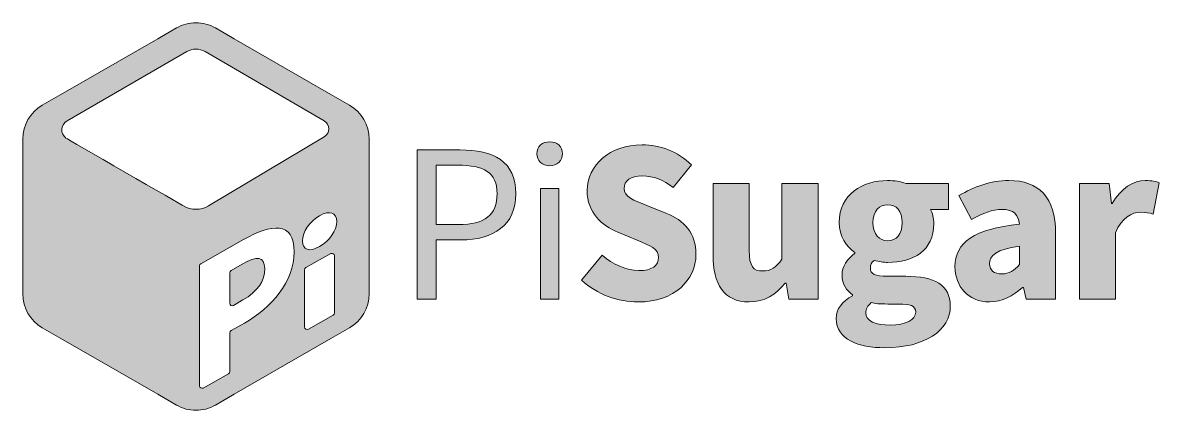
# Model space of a CAD drawing. Header units: inches. Extents: x 915.7 to 1003.4, y -555.3 to -525.4.
import ezdxf

# ---------------------------------------------------------------- set-up
doc = ezdxf.new("R2010")
doc.units = ezdxf.units.IN
doc.header["$MEASUREMENT"] = 0
doc.layers.add('Layer 1', color=7, linetype='Continuous')

# ---------------------------------------------------------------- blocks, each defined once
blk = doc.blocks.new('block 6')
at = {"layer": 'Layer 1', "lineweight": 0}
for points, knots in [([(940.93, -531.75), (940.93, -531.75), (939.49, -530.92), (939.49, -530.92), (939.49, -530.92), (932.02, -526.61), (932.02, -526.61), (932.02, -526.61), (930.58, -525.77), (930.58, -525.77), (930.11, -525.51), (929.59, -525.37), (929.07, -525.37), (928.55, -525.37), (928.03, -525.51), (927.56, -525.77), (927.56, -525.77), (926.12, -526.61), (926.12, -526.61), (926.12, -526.61), (918.65, -530.92), (918.65, -530.92), (918.65, -530.92), (917.21, -531.75), (917.21, -531.75), (916.28, -532.29), (915.7, -533.29), (915.7, -534.36), (915.7, -534.36), (915.7, -546.32), (915.7, -546.32), (915.7, -547.4), (916.28, -548.39), (917.21, -548.93), (917.21, -548.93), (918.65, -549.76), (918.65, -549.76), (918.65, -549.76), (926.12, -554.07), (926.12, -554.07), (926.12, -554.07), (927.56, -554.91), (927.56, -554.91), (928.03, -555.18), (928.55, -555.31), (929.07, -555.31), (929.59, -555.31), (930.11, -555.18), (930.58, -554.91), (930.58, -554.91), (932.02, -554.07), (932.02, -554.07), (932.02, -554.07), (939.49, -549.76), (939.49, -549.76), (939.49, -549.76), (940.93, -548.93), (940.93, -548.93), (941.87, -548.39), (942.44, -547.4), (942.44, -546.32), (942.44, -546.32), (942.44, -534.36), (942.44, -534.36), (942.44, -533.29), (941.87, -532.29), (940.93, -531.75)], [0, 0, 0, 0, 1, 1, 1, 2, 2, 2, 3, 3, 3, 4, 4, 4, 5, 5, 5, 6, 6, 6, 7, 7, 7, 8, 8, 8, 9, 9, 9, 10, 10, 10, 11, 11, 11, 12, 12, 12, 13, 13, 13, 14, 14, 14, 15, 15, 15, 16, 16, 16, 17, 17, 17, 18, 18, 18, 19, 19, 19, 20, 20, 20, 21, 21, 21, 22, 22, 22, 22]), ([(928.1, -539.52), (928.1, -539.52), (919.06, -534.3), (919.04, -534.29), (918.57, -533.95), (918.62, -533.23), (919.13, -532.94), (919.13, -532.94), (928.37, -527.6), (928.37, -527.6), (928.8, -527.35), (929.34, -527.35), (929.78, -527.6), (929.78, -527.6), (938.97, -532.95), (938.97, -532.95), (939.44, -533.22), (939.45, -533.9), (938.98, -534.18), (938.98, -534.18), (930.05, -539.52), (930.05, -539.52), (929.45, -539.87), (928.7, -539.87), (928.1, -539.52)], [0, 0, 0, 0, 1, 1, 1, 2, 2, 2, 3, 3, 3, 4, 4, 4, 5, 5, 5, 6, 6, 6, 7, 7, 7, 8, 8, 8, 8]), ([(938.62, -542.66), (937.84, -543.11), (937.29, -542.92), (937.29, -542.23), (937.29, -541.52), (937.84, -540.72), (938.62, -540.28), (939.39, -539.84), (939.94, -540.03), (939.94, -540.73), (939.94, -541.42), (939.39, -542.23), (938.62, -542.66)], [0, 0, 0, 0, 1, 1, 1, 2, 2, 2, 3, 3, 3, 4, 4, 4, 4]), ([(932.82, -548.57), (932.82, -548.57), (931.78, -549.15), (931.78, -549.15), (931.72, -549.19), (931.68, -549.25), (931.68, -549.32), (931.68, -549.32), (931.68, -552.32), (931.68, -552.32), (931.68, -552.39), (931.65, -552.45), (931.58, -552.49), (931.58, -552.49), (929.64, -553.59), (929.64, -553.59), (929.51, -553.66), (929.35, -553.57), (929.35, -553.42), (929.35, -553.42), (929.35, -544.16), (929.35, -544.16), (929.35, -544.09), (929.38, -544.02), (929.45, -543.99), (929.45, -543.99), (932.75, -542.12), (932.75, -542.12), (934.89, -540.91), (936.66, -540.67), (936.66, -543.07), (936.66, -545.38), (934.87, -547.41), (932.82, -548.57)], [0, 0, 0, 0, 1, 1, 1, 2, 2, 2, 3, 3, 3, 4, 4, 4, 5, 5, 5, 6, 6, 6, 7, 7, 7, 8, 8, 8, 9, 9, 9, 10, 10, 10, 11, 11, 11, 11]), ([(939.77, -547.78), (939.77, -547.85), (939.73, -547.92), (939.67, -547.95), (939.67, -547.95), (937.75, -549.04), (937.75, -549.04), (937.62, -549.11), (937.46, -549.02), (937.46, -548.87), (937.46, -548.87), (937.46, -544.46), (937.46, -544.46), (937.46, -544.39), (937.5, -544.33), (937.56, -544.29), (937.56, -544.29), (939.48, -543.21), (939.48, -543.21), (939.61, -543.14), (939.77, -543.23), (939.77, -543.38), (939.77, -543.38), (939.77, -547.78), (939.77, -547.78)], [0, 0, 0, 0, 1, 1, 1, 2, 2, 2, 3, 3, 3, 4, 4, 4, 5, 5, 5, 6, 6, 6, 7, 7, 7, 8, 8, 8, 8])]:
    blk.add_open_spline(points, degree=3, knots=knots, dxfattribs=at)
blk = doc.blocks.new('block 5')
at = {"layer": 'Layer 1', "true_color": 0xffffff}
h = blk.add_hatch(color=7, dxfattribs=at)
h.dxf.hatch_style = 2
edge = h.paths.add_edge_path()
edge.add_spline(control_points=[(940.93, -531.75), (940.93, -531.75), (939.49, -530.92), (939.49, -530.92), (939.49, -530.92), (932.02, -526.61), (932.02, -526.61), (932.02, -526.61), (930.58, -525.77), (930.58, -525.77), (930.11, -525.51), (929.59, -525.37), (929.07, -525.37), (928.55, -525.37), (928.03, -525.51), (927.56, -525.77), (927.56, -525.77), (926.12, -526.61), (926.12, -526.61), (926.12, -526.61), (918.65, -530.92), (918.65, -530.92), (918.65, -530.92), (917.21, -531.75), (917.21, -531.75), (916.28, -532.29), (915.7, -533.29), (915.7, -534.36), (915.7, -534.36), (915.7, -546.32), (915.7, -546.32), (915.7, -547.4), (916.28, -548.39), (917.21, -548.93), (917.21, -548.93), (918.65, -549.76), (918.65, -549.76), (918.65, -549.76), (926.12, -554.07), (926.12, -554.07), (926.12, -554.07), (927.56, -554.91), (927.56, -554.91), (928.03, -555.18), (928.55, -555.31), (929.07, -555.31), (929.59, -555.31), (930.11, -555.18), (930.58, -554.91), (930.58, -554.91), (932.02, -554.07), (932.02, -554.07), (932.02, -554.07), (939.49, -549.76), (939.49, -549.76), (939.49, -549.76), (940.93, -548.93), (940.93, -548.93), (941.87, -548.39), (942.44, -547.4), (942.44, -546.32), (942.44, -546.32), (942.44, -534.36), (942.44, -534.36), (942.44, -533.29), (941.87, -532.29), (940.93, -531.75)], knot_values=[0, 0, 0, 0, 1, 1, 1, 2, 2, 2, 3, 3, 3, 4, 4, 4, 5, 5, 5, 6, 6, 6, 7, 7, 7, 8, 8, 8, 9, 9, 9, 10, 10, 10, 11, 11, 11, 12, 12, 12, 13, 13, 13, 14, 14, 14, 15, 15, 15, 16, 16, 16, 17, 17, 17, 18, 18, 18, 19, 19, 19, 20, 20, 20, 21, 21, 21, 22, 22, 22, 22], degree=3, periodic=1)
edge = h.paths.add_edge_path()
edge.add_spline(control_points=[(928.1, -539.52), (928.1, -539.52), (919.06, -534.3), (919.04, -534.29), (918.57, -533.95), (918.62, -533.23), (919.13, -532.94), (919.13, -532.94), (928.37, -527.6), (928.37, -527.6), (928.8, -527.35), (929.34, -527.35), (929.78, -527.6), (929.78, -527.6), (938.97, -532.95), (938.97, -532.95), (939.44, -533.22), (939.45, -533.9), (938.98, -534.18), (938.98, -534.18), (930.05, -539.52), (930.05, -539.52), (929.45, -539.87), (928.7, -539.87), (928.1, -539.52)], knot_values=[0, 0, 0, 0, 1, 1, 1, 2, 2, 2, 3, 3, 3, 4, 4, 4, 5, 5, 5, 6, 6, 6, 7, 7, 7, 8, 8, 8, 8], degree=3, periodic=1)
edge = h.paths.add_edge_path()
edge.add_spline(control_points=[(932.82, -548.57), (932.82, -548.57), (931.78, -549.15), (931.78, -549.15), (931.72, -549.19), (931.68, -549.25), (931.68, -549.32), (931.68, -549.32), (931.68, -552.32), (931.68, -552.32), (931.68, -552.39), (931.65, -552.45), (931.58, -552.49), (931.58, -552.49), (929.64, -553.59), (929.64, -553.59), (929.51, -553.66), (929.35, -553.57), (929.35, -553.42), (929.35, -553.42), (929.35, -544.16), (929.35, -544.16), (929.35, -544.09), (929.38, -544.02), (929.45, -543.99), (929.45, -543.99), (932.75, -542.12), (932.75, -542.12), (934.89, -540.91), (936.66, -540.67), (936.66, -543.07), (936.66, -545.38), (934.87, -547.41), (932.82, -548.57)], knot_values=[0, 0, 0, 0, 1, 1, 1, 2, 2, 2, 3, 3, 3, 4, 4, 4, 5, 5, 5, 6, 6, 6, 7, 7, 7, 8, 8, 8, 9, 9, 9, 10, 10, 10, 11, 11, 11, 11], degree=3, periodic=1)
edge = h.paths.add_edge_path()
edge.add_spline(control_points=[(939.77, -547.78), (939.77, -547.85), (939.73, -547.92), (939.67, -547.95), (939.67, -547.95), (937.75, -549.04), (937.75, -549.04), (937.62, -549.11), (937.46, -549.02), (937.46, -548.87), (937.46, -548.87), (937.46, -544.46), (937.46, -544.46), (937.46, -544.39), (937.5, -544.33), (937.56, -544.29), (937.56, -544.29), (939.48, -543.21), (939.48, -543.21), (939.61, -543.14), (939.77, -543.23), (939.77, -543.38), (939.77, -543.38), (939.77, -547.78), (939.77, -547.78)], knot_values=[0, 0, 0, 0, 1, 1, 1, 2, 2, 2, 3, 3, 3, 4, 4, 4, 5, 5, 5, 6, 6, 6, 7, 7, 7, 8, 8, 8, 8], degree=3, periodic=1)
edge = h.paths.add_edge_path()
edge.add_spline(control_points=[(938.62, -542.66), (937.84, -543.11), (937.29, -542.92), (937.29, -542.23), (937.29, -541.52), (937.84, -540.72), (938.62, -540.28), (939.39, -539.84), (939.94, -540.03), (939.94, -540.73), (939.94, -541.42), (939.39, -542.23), (938.62, -542.66)], knot_values=[0, 0, 0, 0, 1, 1, 1, 2, 2, 2, 3, 3, 3, 4, 4, 4, 4], degree=3, periodic=1)
at = {"layer": 'Layer 1'}
blk.add_blockref('block 6', (0, 0), dxfattribs=at)
blk = doc.blocks.new('block 7')
at = {"layer": 'Layer 1', "true_color": 0xffffff}
h = blk.add_hatch(color=7, dxfattribs=at)
h.dxf.hatch_style = 2
edge = h.paths.add_edge_path()
edge.add_spline(control_points=[(934.38, -544.36), (934.38, -545.31), (933.84, -546.15), (932.7, -546.79), (932.7, -546.79), (931.97, -547.21), (931.97, -547.21), (931.84, -547.28), (931.68, -547.19), (931.68, -547.04), (931.68, -547.04), (931.68, -544.68), (931.68, -544.68), (931.68, -544.61), (931.72, -544.54), (931.78, -544.51), (931.78, -544.51), (932.64, -544.03), (932.64, -544.03), (933.76, -543.39), (934.38, -543.38), (934.38, -544.36)], knot_values=[0, 0, 0, 0, 1, 1, 1, 2, 2, 2, 3, 3, 3, 4, 4, 4, 5, 5, 5, 6, 6, 6, 7, 7, 7, 7], degree=3, periodic=1)
at = {"layer": 'Layer 1', "lineweight": 0}
blk.add_open_spline([(934.38, -544.36), (934.38, -545.31), (933.84, -546.15), (932.7, -546.79), (932.7, -546.79), (931.97, -547.21), (931.97, -547.21), (931.84, -547.28), (931.68, -547.19), (931.68, -547.04), (931.68, -547.04), (931.68, -544.68), (931.68, -544.68), (931.68, -544.61), (931.72, -544.54), (931.78, -544.51), (931.78, -544.51), (932.64, -544.03), (932.64, -544.03), (933.76, -543.39), (934.38, -543.38), (934.38, -544.36)], degree=3, knots=[0, 0, 0, 0, 1, 1, 1, 2, 2, 2, 3, 3, 3, 4, 4, 4, 5, 5, 5, 6, 6, 6, 7, 7, 7, 7], dxfattribs=at)
blk = doc.blocks.new('block 9')
at = {"layer": 'Layer 1', "lineweight": 0}
for points, knots in [([(949.45, -535.2), (949.45, -535.2), (946.16, -535.2), (946.16, -535.2), (946.16, -535.2), (946.16, -546.72), (946.16, -546.72), (946.16, -546.72), (947.62, -546.72), (947.62, -546.72), (947.62, -546.72), (947.62, -542.15), (947.62, -542.15), (947.62, -542.15), (949.53, -542.15), (949.53, -542.15), (952.04, -542.15), (953.77, -541.01), (953.77, -538.58), (953.77, -536.06), (952.04, -535.2), (949.45, -535.2)], [0, 0, 0, 0, 1, 1, 1, 2, 2, 2, 3, 3, 3, 4, 4, 4, 5, 5, 5, 6, 6, 6, 7, 7, 7, 7]), ([(949.34, -540.97), (949.34, -540.97), (947.62, -540.97), (947.62, -540.97), (947.62, -540.97), (947.62, -536.38), (947.62, -536.38), (947.62, -536.38), (949.28, -536.38), (949.28, -536.38), (951.3, -536.38), (952.32, -536.91), (952.32, -538.58), (952.32, -540.23), (951.37, -540.97), (949.34, -540.97)], [0, 0, 0, 0, 1, 1, 1, 2, 2, 2, 3, 3, 3, 4, 4, 4, 5, 5, 5, 5])]:
    blk.add_open_spline(points, degree=3, knots=knots, dxfattribs=at)
blk = doc.blocks.new('block 10')
at = {"layer": 'Layer 1', "lineweight": 0}
for points, knots in [([(983.87, -544.96), (983.87, -544.96), (982.46, -544.96), (982.46, -544.96), (981.5, -544.96), (981.14, -544.77), (981.14, -544.36), (981.14, -544.06), (981.21, -543.92), (981.42, -543.73), (981.81, -543.84), (982.17, -543.89), (982.47, -543.89), (984.45, -543.89), (986.04, -542.98), (986.04, -540.89), (986.04, -540.46), (985.93, -540.05), (985.79, -539.8), (985.79, -539.8), (987.17, -539.8), (987.17, -539.8), (987.17, -539.8), (987.17, -537.78), (987.17, -537.78), (987.17, -537.78), (983.89, -537.78), (983.89, -537.78), (983.48, -537.63), (982.99, -537.56), (982.47, -537.56), (980.54, -537.56), (978.73, -538.62), (978.73, -540.81), (978.73, -541.85), (979.31, -542.68), (979.94, -543.12), (979.94, -543.12), (979.94, -543.18), (979.94, -543.18), (979.36, -543.59), (978.95, -544.22), (978.95, -544.85), (978.95, -545.6), (979.3, -546.07), (979.77, -546.39), (979.77, -546.39), (979.77, -546.47), (979.77, -546.47), (978.94, -546.89), (978.5, -547.49), (978.5, -548.23), (978.5, -549.83), (980.19, -550.48), (982.25, -550.48), (985.36, -550.48), (987.31, -549.14), (987.31, -547.25), (987.31, -545.63), (986.07, -544.96), (983.87, -544.96)], [0, 0, 0, 0, 1, 1, 1, 2, 2, 2, 3, 3, 3, 4, 4, 4, 5, 5, 5, 6, 6, 6, 7, 7, 7, 8, 8, 8, 9, 9, 9, 10, 10, 10, 11, 11, 11, 12, 12, 12, 13, 13, 13, 14, 14, 14, 15, 15, 15, 16, 16, 16, 17, 17, 17, 18, 18, 18, 19, 19, 19, 20, 20, 20, 20]), ([(982.47, -539.43), (983.13, -539.43), (983.6, -539.9), (983.6, -540.81), (983.6, -541.74), (983.13, -542.21), (982.47, -542.21), (981.83, -542.21), (981.34, -541.74), (981.34, -540.81), (981.34, -539.9), (981.83, -539.43), (982.47, -539.43)], [0, 0, 0, 0, 1, 1, 1, 2, 2, 2, 3, 3, 3, 4, 4, 4, 4]), ([(982.69, -548.73), (981.54, -548.73), (980.79, -548.42), (980.79, -547.79), (980.79, -547.49), (980.93, -547.24), (981.21, -546.99), (981.5, -547.07), (981.84, -547.1), (982.49, -547.1), (982.49, -547.1), (983.34, -547.1), (983.34, -547.1), (984.17, -547.1), (984.64, -547.21), (984.64, -547.74), (984.64, -548.31), (983.84, -548.73), (982.69, -548.73)], [0, 0, 0, 0, 1, 1, 1, 2, 2, 2, 3, 3, 3, 4, 4, 4, 5, 5, 5, 6, 6, 6, 6])]:
    blk.add_open_spline(points, degree=3, knots=knots, dxfattribs=at)
blk = doc.blocks.new('block 11')
at = {"layer": 'Layer 1', "lineweight": 0}
for points, knots in [([(991.82, -537.56), (990.43, -537.56), (989.15, -538.03), (987.97, -538.73), (987.97, -538.73), (988.95, -540.57), (988.95, -540.57), (989.84, -540.07), (990.58, -539.79), (991.29, -539.79), (992.2, -539.79), (992.58, -540.21), (992.64, -540.93), (989.15, -541.31), (987.67, -542.33), (987.67, -544.22), (987.67, -545.71), (988.68, -546.94), (990.33, -546.94), (991.32, -546.94), (992.15, -546.48), (992.89, -545.82), (992.89, -545.82), (992.96, -545.82), (992.96, -545.82), (992.96, -545.82), (993.16, -546.72), (993.16, -546.72), (993.16, -546.72), (995.44, -546.72), (995.44, -546.72), (995.44, -546.72), (995.44, -541.64), (995.44, -541.64), (995.44, -538.84), (994.13, -537.56), (991.82, -537.56)], [0, 0, 0, 0, 1, 1, 1, 2, 2, 2, 3, 3, 3, 4, 4, 4, 5, 5, 5, 6, 6, 6, 7, 7, 7, 8, 8, 8, 9, 9, 9, 10, 10, 10, 11, 11, 11, 12, 12, 12, 12]), ([(992.64, -544.06), (992.23, -544.5), (991.86, -544.77), (991.29, -544.77), (990.71, -544.77), (990.33, -544.52), (990.33, -544), (990.33, -543.37), (990.9, -542.87), (992.64, -542.63), (992.64, -542.63), (992.64, -544.06), (992.64, -544.06)], [0, 0, 0, 0, 1, 1, 1, 2, 2, 2, 3, 3, 3, 4, 4, 4, 4])]:
    blk.add_open_spline(points, degree=3, knots=knots, dxfattribs=at)
blk = doc.blocks.new('block 8')
at = {"layer": 'Layer 1', "true_color": 0xffffff}
h = blk.add_hatch(color=7, dxfattribs=at)
h.dxf.hatch_style = 2
edge = h.paths.add_edge_path()
edge.add_spline(control_points=[(949.45, -535.2), (949.45, -535.2), (946.16, -535.2), (946.16, -535.2), (946.16, -535.2), (946.16, -546.72), (946.16, -546.72), (946.16, -546.72), (947.62, -546.72), (947.62, -546.72), (947.62, -546.72), (947.62, -542.15), (947.62, -542.15), (947.62, -542.15), (949.53, -542.15), (949.53, -542.15), (952.04, -542.15), (953.77, -541.01), (953.77, -538.58), (953.77, -536.06), (952.04, -535.2), (949.45, -535.2)], knot_values=[0, 0, 0, 0, 1, 1, 1, 2, 2, 2, 3, 3, 3, 4, 4, 4, 5, 5, 5, 6, 6, 6, 7, 7, 7, 7], degree=3, periodic=1)
edge = h.paths.add_edge_path()
edge.add_spline(control_points=[(949.34, -540.97), (949.34, -540.97), (947.62, -540.97), (947.62, -540.97), (947.62, -540.97), (947.62, -536.38), (947.62, -536.38), (947.62, -536.38), (949.28, -536.38), (949.28, -536.38), (951.3, -536.38), (952.32, -536.91), (952.32, -538.58), (952.32, -540.23), (951.37, -540.97), (949.34, -540.97)], knot_values=[0, 0, 0, 0, 1, 1, 1, 2, 2, 2, 3, 3, 3, 4, 4, 4, 5, 5, 5, 5], degree=3, periodic=1)
h = blk.add_hatch(color=7, dxfattribs=at)
h.dxf.hatch_style = 2
h.paths.add_polyline_path([(955.66, -538.18), (955.66, -546.72), (957.09, -546.72), (957.09, -538.18)])
edge = h.paths.add_edge_path()
edge.add_spline(control_points=[(956.38, -534.57), (955.81, -534.57), (955.39, -534.91), (955.39, -535.5), (955.39, -536.03), (955.81, -536.42), (956.38, -536.42), (956.95, -536.42), (957.37, -536.03), (957.37, -535.5), (957.37, -534.91), (956.95, -534.57), (956.38, -534.57)], knot_values=[0, 0, 0, 0, 1, 1, 1, 2, 2, 2, 3, 3, 3, 4, 4, 4, 4], degree=3, periodic=1)
h = blk.add_hatch(color=7, dxfattribs=at)
h.dxf.hatch_style = 2
edge = h.paths.add_edge_path()
edge.add_spline(control_points=[(965.35, -540.07), (965.35, -540.07), (963.89, -539.49), (963.89, -539.49), (962.86, -539.08), (962.12, -538.83), (962.12, -538.18), (962.12, -537.56), (962.65, -537.21), (963.52, -537.21), (964.43, -537.21), (965.15, -537.52), (965.92, -538.11), (965.92, -538.11), (967.32, -536.35), (967.32, -536.35), (966.3, -535.32), (964.87, -534.8), (963.52, -534.8), (961.03, -534.8), (959.27, -536.38), (959.27, -538.34), (959.27, -540.04), (960.42, -541.06), (961.65, -541.55), (961.65, -541.55), (963.14, -542.18), (963.14, -542.18), (964.14, -542.6), (964.79, -542.82), (964.79, -543.5), (964.79, -544.13), (964.3, -544.52), (963.26, -544.52), (962.34, -544.52), (961.25, -544.03), (960.42, -543.32), (960.42, -543.32), (958.83, -545.26), (958.83, -545.26), (960.04, -546.37), (961.68, -546.94), (963.2, -546.94), (966.03, -546.94), (967.67, -545.23), (967.67, -543.28), (967.67, -541.63), (966.8, -540.65), (965.35, -540.07)], knot_values=[0, 0, 0, 0, 1, 1, 1, 2, 2, 2, 3, 3, 3, 4, 4, 4, 5, 5, 5, 6, 6, 6, 7, 7, 7, 8, 8, 8, 9, 9, 9, 10, 10, 10, 11, 11, 11, 12, 12, 12, 13, 13, 13, 14, 14, 14, 15, 15, 15, 16, 16, 16, 16], degree=3, periodic=1)
h = blk.add_hatch(color=7, dxfattribs=at)
h.dxf.hatch_style = 2
edge = h.paths.add_edge_path()
edge.add_spline(control_points=[(974.31, -537.78), (974.31, -537.78), (974.31, -543.64), (974.31, -543.64), (973.84, -544.3), (973.45, -544.55), (972.82, -544.55), (972.11, -544.55), (971.78, -544.2), (971.78, -542.96), (971.78, -542.96), (971.78, -537.78), (971.78, -537.78), (971.78, -537.78), (968.99, -537.78), (968.99, -537.78), (968.99, -537.78), (968.99, -543.31), (968.99, -543.31), (968.99, -545.54), (969.82, -546.94), (971.77, -546.94), (972.99, -546.94), (973.83, -546.37), (974.57, -545.49), (974.57, -545.49), (974.63, -545.49), (974.63, -545.49), (974.63, -545.49), (974.83, -546.72), (974.83, -546.72), (974.83, -546.72), (977.11, -546.72), (977.11, -546.72), (977.11, -546.72), (977.11, -537.78), (977.11, -537.78), (977.11, -537.78), (974.31, -537.78), (974.31, -537.78)], knot_values=[0, 0, 0, 0, 1, 1, 1, 2, 2, 2, 3, 3, 3, 4, 4, 4, 5, 5, 5, 6, 6, 6, 7, 7, 7, 8, 8, 8, 9, 9, 9, 10, 10, 10, 11, 11, 11, 12, 12, 12, 13, 13, 13, 13], degree=3, periodic=1)
h = blk.add_hatch(color=7, dxfattribs=at)
h.dxf.hatch_style = 2
edge = h.paths.add_edge_path()
edge.add_spline(control_points=[(983.87, -544.96), (983.87, -544.96), (982.46, -544.96), (982.46, -544.96), (981.5, -544.96), (981.14, -544.77), (981.14, -544.36), (981.14, -544.06), (981.21, -543.92), (981.42, -543.73), (981.81, -543.84), (982.17, -543.89), (982.47, -543.89), (984.45, -543.89), (986.04, -542.98), (986.04, -540.89), (986.04, -540.46), (985.93, -540.05), (985.79, -539.8), (985.79, -539.8), (987.17, -539.8), (987.17, -539.8), (987.17, -539.8), (987.17, -537.78), (987.17, -537.78), (987.17, -537.78), (983.89, -537.78), (983.89, -537.78), (983.48, -537.63), (982.99, -537.56), (982.47, -537.56), (980.54, -537.56), (978.73, -538.62), (978.73, -540.81), (978.73, -541.85), (979.31, -542.68), (979.94, -543.12), (979.94, -543.12), (979.94, -543.18), (979.94, -543.18), (979.36, -543.59), (978.95, -544.22), (978.95, -544.85), (978.95, -545.6), (979.3, -546.07), (979.77, -546.39), (979.77, -546.39), (979.77, -546.47), (979.77, -546.47), (978.94, -546.89), (978.5, -547.49), (978.5, -548.23), (978.5, -549.83), (980.19, -550.48), (982.25, -550.48), (985.36, -550.48), (987.31, -549.14), (987.31, -547.25), (987.31, -545.63), (986.07, -544.96), (983.87, -544.96)], knot_values=[0, 0, 0, 0, 1, 1, 1, 2, 2, 2, 3, 3, 3, 4, 4, 4, 5, 5, 5, 6, 6, 6, 7, 7, 7, 8, 8, 8, 9, 9, 9, 10, 10, 10, 11, 11, 11, 12, 12, 12, 13, 13, 13, 14, 14, 14, 15, 15, 15, 16, 16, 16, 17, 17, 17, 18, 18, 18, 19, 19, 19, 20, 20, 20, 20], degree=3, periodic=1)
edge = h.paths.add_edge_path()
edge.add_spline(control_points=[(982.47, -539.43), (983.13, -539.43), (983.6, -539.9), (983.6, -540.81), (983.6, -541.74), (983.13, -542.21), (982.47, -542.21), (981.83, -542.21), (981.34, -541.74), (981.34, -540.81), (981.34, -539.9), (981.83, -539.43), (982.47, -539.43)], knot_values=[0, 0, 0, 0, 1, 1, 1, 2, 2, 2, 3, 3, 3, 4, 4, 4, 4], degree=3, periodic=1)
edge = h.paths.add_edge_path()
edge.add_spline(control_points=[(982.69, -548.73), (981.54, -548.73), (980.79, -548.42), (980.79, -547.79), (980.79, -547.49), (980.93, -547.24), (981.21, -546.99), (981.5, -547.07), (981.84, -547.1), (982.49, -547.1), (982.49, -547.1), (983.34, -547.1), (983.34, -547.1), (984.17, -547.1), (984.64, -547.21), (984.64, -547.74), (984.64, -548.31), (983.84, -548.73), (982.69, -548.73)], knot_values=[0, 0, 0, 0, 1, 1, 1, 2, 2, 2, 3, 3, 3, 4, 4, 4, 5, 5, 5, 6, 6, 6, 6], degree=3, periodic=1)
h = blk.add_hatch(color=7, dxfattribs=at)
h.dxf.hatch_style = 2
edge = h.paths.add_edge_path()
edge.add_spline(control_points=[(991.82, -537.56), (990.43, -537.56), (989.15, -538.03), (987.97, -538.73), (987.97, -538.73), (988.95, -540.57), (988.95, -540.57), (989.84, -540.07), (990.58, -539.79), (991.29, -539.79), (992.2, -539.79), (992.58, -540.21), (992.64, -540.93), (989.15, -541.31), (987.67, -542.33), (987.67, -544.22), (987.67, -545.71), (988.68, -546.94), (990.33, -546.94), (991.32, -546.94), (992.15, -546.48), (992.89, -545.82), (992.89, -545.82), (992.96, -545.82), (992.96, -545.82), (992.96, -545.82), (993.16, -546.72), (993.16, -546.72), (993.16, -546.72), (995.44, -546.72), (995.44, -546.72), (995.44, -546.72), (995.44, -541.64), (995.44, -541.64), (995.44, -538.84), (994.13, -537.56), (991.82, -537.56)], knot_values=[0, 0, 0, 0, 1, 1, 1, 2, 2, 2, 3, 3, 3, 4, 4, 4, 5, 5, 5, 6, 6, 6, 7, 7, 7, 8, 8, 8, 9, 9, 9, 10, 10, 10, 11, 11, 11, 12, 12, 12, 12], degree=3, periodic=1)
edge = h.paths.add_edge_path()
edge.add_spline(control_points=[(992.64, -544.06), (992.23, -544.5), (991.86, -544.77), (991.29, -544.77), (990.71, -544.77), (990.33, -544.52), (990.33, -544), (990.33, -543.37), (990.9, -542.87), (992.64, -542.63), (992.64, -542.63), (992.64, -544.06), (992.64, -544.06)], knot_values=[0, 0, 0, 0, 1, 1, 1, 2, 2, 2, 3, 3, 3, 4, 4, 4, 4], degree=3, periodic=1)
h = blk.add_hatch(color=7, dxfattribs=at)
h.dxf.hatch_style = 2
edge = h.paths.add_edge_path()
edge.add_spline(control_points=[(1002.36, -537.56), (1001.46, -537.56), (1000.47, -538.14), (999.81, -539.33), (999.81, -539.33), (999.75, -539.33), (999.75, -539.33), (999.75, -539.33), (999.56, -537.78), (999.56, -537.78), (999.56, -537.78), (997.28, -537.78), (997.28, -537.78), (997.28, -537.78), (997.28, -546.72), (997.28, -546.72), (997.28, -546.72), (1000.06, -546.72), (1000.06, -546.72), (1000.06, -546.72), (1000.06, -541.61), (1000.06, -541.61), (1000.53, -540.43), (1001.33, -540.01), (1001.99, -540.01), (1002.39, -540.01), (1002.65, -540.07), (1002.97, -540.15), (1002.97, -540.15), (1003.44, -537.74), (1003.44, -537.74), (1003.19, -537.63), (1002.89, -537.56), (1002.36, -537.56)], knot_values=[0, 0, 0, 0, 1, 1, 1, 2, 2, 2, 3, 3, 3, 4, 4, 4, 5, 5, 5, 6, 6, 6, 7, 7, 7, 8, 8, 8, 9, 9, 9, 10, 10, 10, 11, 11, 11, 11], degree=3, periodic=1)
at = {"layer": 'Layer 1', "lineweight": 0}
blk.add_lwpolyline([(955.66, -538.18), (955.66, -546.72), (957.09, -546.72), (957.09, -538.18), (955.66, -538.18)], dxfattribs=at)
for points, knots in [([(956.38, -534.57), (955.81, -534.57), (955.39, -534.91), (955.39, -535.5), (955.39, -536.03), (955.81, -536.42), (956.38, -536.42), (956.95, -536.42), (957.37, -536.03), (957.37, -535.5), (957.37, -534.91), (956.95, -534.57), (956.38, -534.57)], [0, 0, 0, 0, 1, 1, 1, 2, 2, 2, 3, 3, 3, 4, 4, 4, 4]), ([(965.35, -540.07), (965.35, -540.07), (963.89, -539.49), (963.89, -539.49), (962.86, -539.08), (962.12, -538.83), (962.12, -538.18), (962.12, -537.56), (962.65, -537.21), (963.52, -537.21), (964.43, -537.21), (965.15, -537.52), (965.92, -538.11), (965.92, -538.11), (967.32, -536.35), (967.32, -536.35), (966.3, -535.32), (964.87, -534.8), (963.52, -534.8), (961.03, -534.8), (959.27, -536.38), (959.27, -538.34), (959.27, -540.04), (960.42, -541.06), (961.65, -541.55), (961.65, -541.55), (963.14, -542.18), (963.14, -542.18), (964.14, -542.6), (964.79, -542.82), (964.79, -543.5), (964.79, -544.13), (964.3, -544.52), (963.26, -544.52), (962.34, -544.52), (961.25, -544.03), (960.42, -543.32), (960.42, -543.32), (958.83, -545.26), (958.83, -545.26), (960.04, -546.37), (961.68, -546.94), (963.2, -546.94), (966.03, -546.94), (967.67, -545.23), (967.67, -543.28), (967.67, -541.63), (966.8, -540.65), (965.35, -540.07)], [0, 0, 0, 0, 1, 1, 1, 2, 2, 2, 3, 3, 3, 4, 4, 4, 5, 5, 5, 6, 6, 6, 7, 7, 7, 8, 8, 8, 9, 9, 9, 10, 10, 10, 11, 11, 11, 12, 12, 12, 13, 13, 13, 14, 14, 14, 15, 15, 15, 16, 16, 16, 16]), ([(974.31, -537.78), (974.31, -537.78), (974.31, -543.64), (974.31, -543.64), (973.84, -544.3), (973.45, -544.55), (972.82, -544.55), (972.11, -544.55), (971.78, -544.2), (971.78, -542.96), (971.78, -542.96), (971.78, -537.78), (971.78, -537.78), (971.78, -537.78), (968.99, -537.78), (968.99, -537.78), (968.99, -537.78), (968.99, -543.31), (968.99, -543.31), (968.99, -545.54), (969.82, -546.94), (971.77, -546.94), (972.99, -546.94), (973.83, -546.37), (974.57, -545.49), (974.57, -545.49), (974.63, -545.49), (974.63, -545.49), (974.63, -545.49), (974.83, -546.72), (974.83, -546.72), (974.83, -546.72), (977.11, -546.72), (977.11, -546.72), (977.11, -546.72), (977.11, -537.78), (977.11, -537.78), (977.11, -537.78), (974.31, -537.78), (974.31, -537.78)], [0, 0, 0, 0, 1, 1, 1, 2, 2, 2, 3, 3, 3, 4, 4, 4, 5, 5, 5, 6, 6, 6, 7, 7, 7, 8, 8, 8, 9, 9, 9, 10, 10, 10, 11, 11, 11, 12, 12, 12, 13, 13, 13, 13]), ([(1002.36, -537.56), (1001.46, -537.56), (1000.47, -538.14), (999.81, -539.33), (999.81, -539.33), (999.75, -539.33), (999.75, -539.33), (999.75, -539.33), (999.56, -537.78), (999.56, -537.78), (999.56, -537.78), (997.28, -537.78), (997.28, -537.78), (997.28, -537.78), (997.28, -546.72), (997.28, -546.72), (997.28, -546.72), (1000.06, -546.72), (1000.06, -546.72), (1000.06, -546.72), (1000.06, -541.61), (1000.06, -541.61), (1000.53, -540.43), (1001.33, -540.01), (1001.99, -540.01), (1002.39, -540.01), (1002.65, -540.07), (1002.97, -540.15), (1002.97, -540.15), (1003.44, -537.74), (1003.44, -537.74), (1003.19, -537.63), (1002.89, -537.56), (1002.36, -537.56)], [0, 0, 0, 0, 1, 1, 1, 2, 2, 2, 3, 3, 3, 4, 4, 4, 5, 5, 5, 6, 6, 6, 7, 7, 7, 8, 8, 8, 9, 9, 9, 10, 10, 10, 11, 11, 11, 11])]:
    blk.add_open_spline(points, degree=3, knots=knots, dxfattribs=at)
at = {"layer": 'Layer 1'}
for name in ['block 9', 'block 10', 'block 11']:
    blk.add_blockref(name, (0, 0), dxfattribs=at)
blk = doc.blocks.new('block 4')
at = {"layer": 'Layer 1'}
for name in ['block 5', 'block 8', 'block 7']:
    blk.add_blockref(name, (0, 0), dxfattribs=at)
blk = doc.blocks.new('block 3')
at = {"layer": 'Layer 1'}
blk.add_blockref('block 4', (0, 0), dxfattribs=at)
blk = doc.blocks.new('block 2')
at = {"layer": 'Layer 1'}
blk.add_blockref('block 3', (0, 0), dxfattribs=at)

msp = doc.modelspace()

# ---------------------------------------------------------------- block references
at = {"layer": 'Layer 1'}
msp.add_blockref('block 2', (0, 0), dxfattribs=at)

doc.saveas('drawing.dxf')
